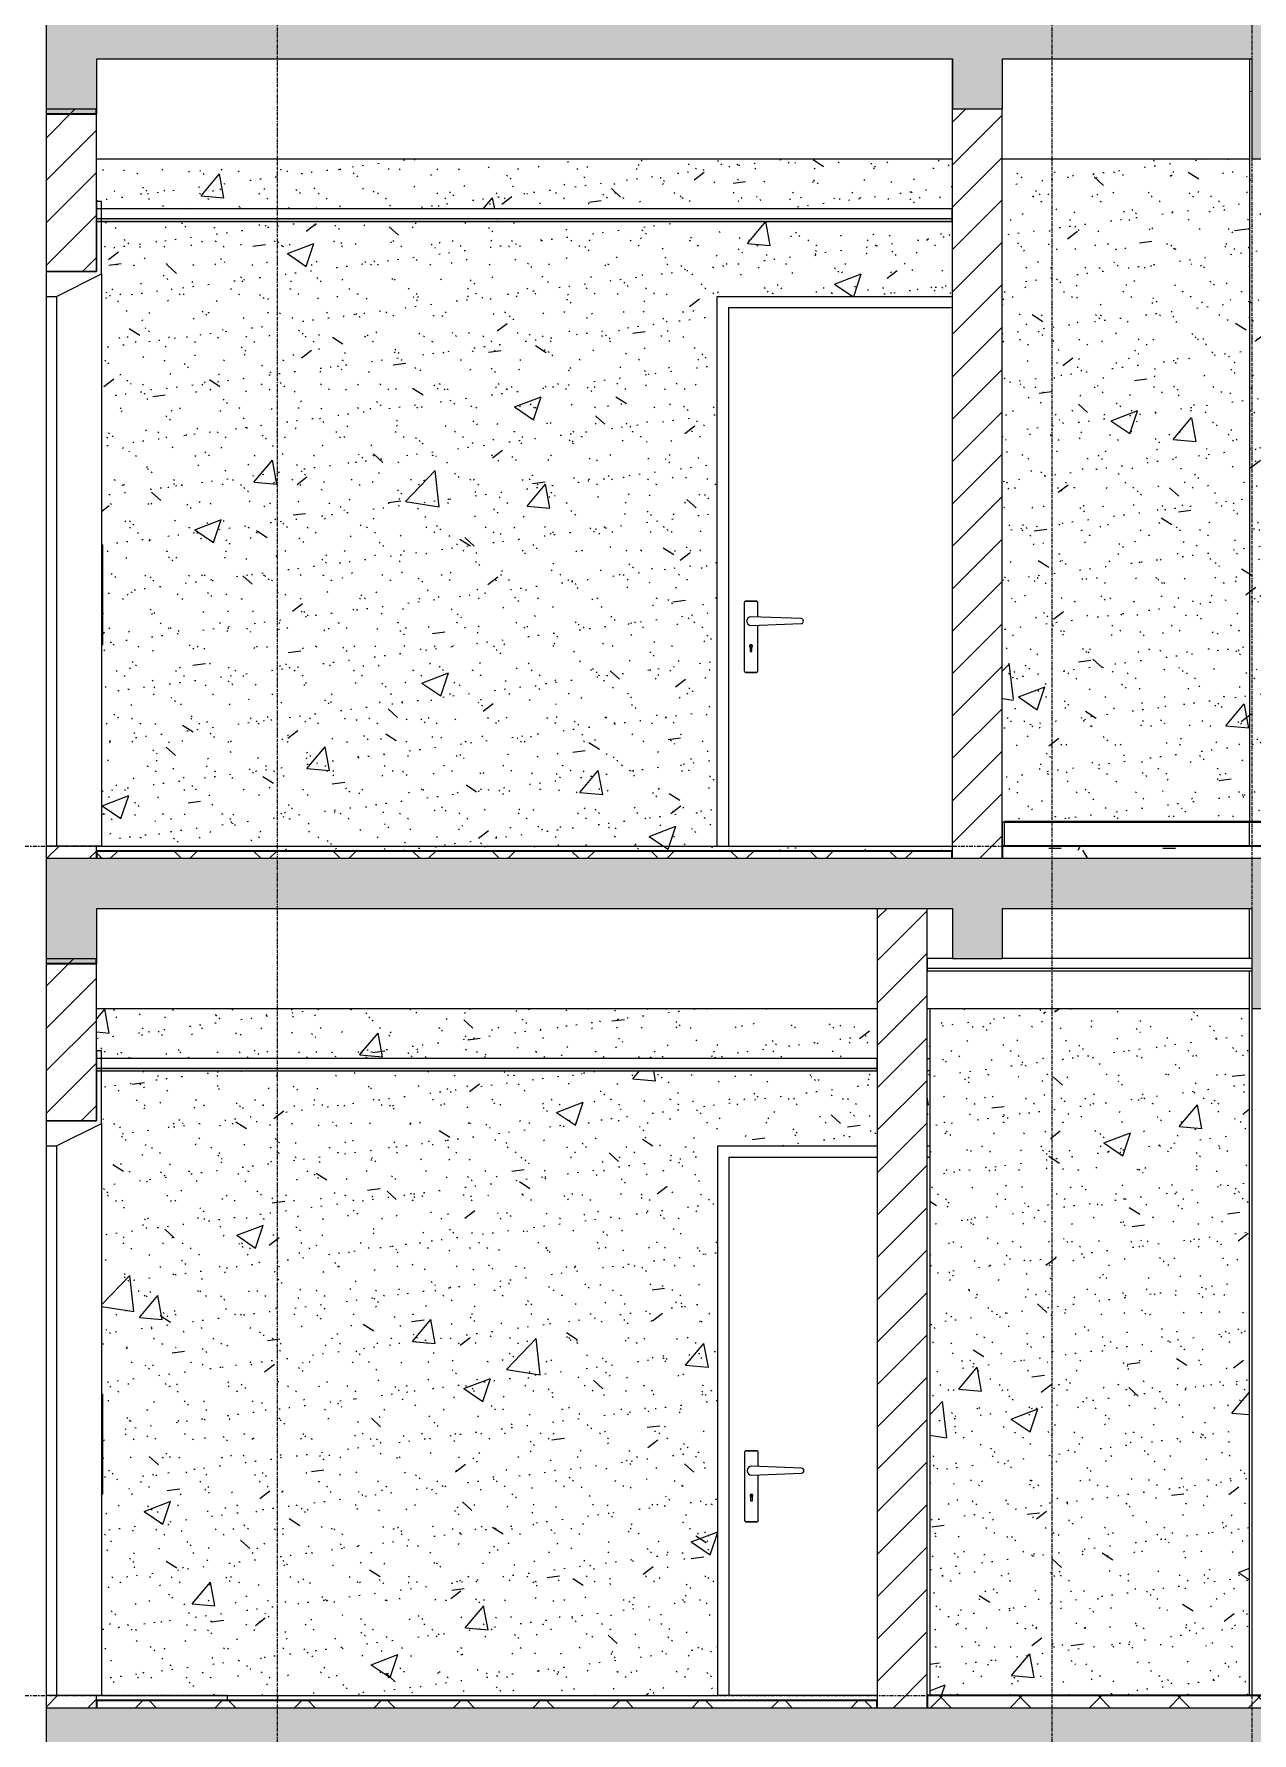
# Model space of a CAD drawing. Header units: millimetres. Extents: x 3451 to 201731, y -8641 to 35300.
# Drawn here: x 151216 to 156091, y 2050 to 8850 of the extents above; entities that cross this region are included whole.
import ezdxf

# ---------------------------------------------------------------- set-up
doc = ezdxf.new("R2010")
doc.units = ezdxf.units.MM
for name, pattern in [('Centre', [31.75, 6.35, -4.7625, 15.875, -4.7625]), ('Dash 1_8_', [6.35, 3.175, -3.175]), ('Grid Line', [22.225, 12.7, -3.175, 3.175, -3.175])]:
    doc.linetypes.add(name, pattern=pattern)
for name, color, linetype, lineweight in [('0-2', 50, 'Continuous', 5), ('A-AREA', 32, 'Dash 1_8_', 9), ('A-CLNG', 13, 'Continuous', 9), ('A-CLNG-1', 13, 'Continuous', 25), ('A-CLNG-PATT-1', 13, 'Continuous', 9), ('A-DETL-GENF-1', 7, 'Continuous', 9), ('A-DETL-MEDM', 33, 'Continuous', 25), ('A-DETL-THIN', 151, 'Continuous', 9), ('A-DOOR', 31, 'Continuous', 9), ('A-DOOR-1', 31, 'Continuous', 18), ('A-DOOR-FRAM', 31, 'Continuous', 9), ('A-FLOR-1', 10, 'Continuous', 35), ('A-FLOR-3', 192, 'Continuous', 35), ('A-FLOR-HRAL', 11, 'Continuous', 9), ('A-FLOR-HRAL-1', 253, 'Continuous', 9), ('A-FLOR-HRAL-2', 53, 'Continuous', 18), ('A-FLOR-LEVL-2', 51, 'Centre', 9), ('A-FLOR-PATT-3', 8, 'Continuous', 9), ('A-FLOR-PATT-4', 67, 'Continuous', 9), ('A-WALL', 113, 'Continuous', 9), ('A-WALL-1', 113, 'Continuous', 25), ('A-WALL-PATT-2', 9, 'Continuous', 9), ('A-WALL-PATT-4', 111, 'Continuous', 9), ('I-WALL', 2, 'Continuous', 9), ('I-WALL-1', 7, 'Continuous', 9), ('S-BEAM-1', 12, 'Continuous', 5), ('S-BEAM-2', 10, 'Continuous', 35), ('S-BEAM-3', 7, 'Continuous', 9), ('S-GRID-1', 1, 'Grid Line', 9)]:
    doc.layers.add(name, color=color, linetype=linetype, lineweight=lineweight)
pattern_1 = [(50, (-51987.05, 14125), (1093.104, -95.634), [114.3, -1257.3]), (355, (-51987, 14125), (-211.46, 1146.34), [91.44, -1005.84]), (100.451, (-51896, 14117), (881.66, 1050.7), [97.14, -1068.54]), (46.184, (-51987, 14429.8), (1626.47, -252.26), [171.45, -1885.95]), (96.636, (-51851.5, 14408.8), (1424.42, 1484.57), [145.7, -1602.81]), (351.184, (-51987, 14429.8), (1424.43, 1484.55), [137.16, -1508.76]), (21, (-51834.65, 14353.6), (909.686, -613.59), [114.3, -1257.3]), (326, (-51834.7, 14353.6), (370.81, 1105.13), [91.44, -1005.84]), (71.451, (-51758.8, 14302.5), (1280.5, 491.53), [97.14, -1068.54]), (37.5, (-51987.05, 14125), (18.531, 507.33), [50.292, -943.356, 50.292, -970.788, -1009.65]), (37.5, (-51987.05, 14125), (18.531, 507.33), [-2014.73, 50.29, -959.36]), (7.5, (-51987.05, 14125), (400.918, 601.084), [50.292, -531.876, 50.292, -920.496, -384.81]), (7.5, (-51987.05, 14125), (400.918, 601.084), [-1552.956, 50.29, -334.52]), (327.5, (-52326.9, 14125), (813.545, -34.374), [50.292, -330.708, 50.292, -1138.428, -1577.34]), (327.5, (-52326.9, 14125), (813.545, -34.374), [-1569.72, 50.29, -1527.05]), (317.5, (-52479.3, 14125), (888.775, 152.56), [50.29, -445.01, 50.29, -739.14, -1120.14]), (317.5, (-52479.3, 14125), (888.775, 152.56), [-1284.73, 50.29, -1069.85])]
pattern_2 = [(37.5, (-51987.05, 14125), (-4.7995, 146.8239), [5.029, -110.795, 5.029, -124.511, -123.825]), (37.5, (-51987.05, 14125), (-4.7995, 146.8239), [-245.364, 5.029, -118.796]), (7.5, (-51987.05, 14125), (134.8574, 215.0472), [5.029, -57.455, 5.029, -99.365, -40.005]), (7.5, (-51987.05, 14125), (134.8574, 215.0472), [-166.878, 5.029, -34.976]), (327.5, (-52080.78, 14125), (237.2978, 0.4316), [5.029, -33.071, 5.029, -132.131, -179.07]), (327.5, (-52080.78, 14125), (237.2978, 0.4316), [-175.26, 5.029, -174.041]), (317.5, (-52080.78, 14125), (229.067, 66.8792), [5.029, -14.021, 5.029, -84.887, -102.87]), (317.5, (-52080.78, 14125), (229.067, 66.8792), [-108.966, 5.029, -97.841])]
pattern_3 = [(45, (148640.78, 14125), (-84.8528, 84.8528), [])]
pattern_4 = [(45, (148640.78, 14125), (-159.099, 159.099), []), (135, (148640.78, 14125), (-159.099, -159.099), [])]
pattern_5 = [(0, (148640.78, 14125), (1219.2, 304.8), [50.292, -864.108, 50.292, -864.108, -4876.8]), (0, (148640.78, 14125), (1219.2, 304.8), [-1828.8, 50.292, -1778.508, 50.292, -864.108, -2133.6]), (0, (148640.78, 14125), (1219.2, 304.8), [-4572, 50.292, -559.308, 50.292, -1473.708]), (120, (149097.98, 14277.4), (-873.5645, 903.458), [50.292, -864.108, 50.292, -5740.908]), (120, (149097.98, 14277.4), (-873.5645, 903.458), [-964.692, -864.108, 50.292, -1778.508, -3048]), (120, (149097.98, 14277.4), (-873.5645, 903.458), [-3657.6, 50.292, -864.108, 50.292, -2083.308]), (120, (149097.98, 14277.4), (-873.5645, 903.458), [-4622.292, -559.308, 50.292, -1473.708]), (240, (149250.38, 14887), (-345.6355, -1208.258), [50.292, -864.108, 50.292, -5740.908]), (240, (149250.38, 14887), (-345.6355, -1208.258), [-964.692, -864.108, 50.292, -1778.508, -3048]), (240, (149250.38, 14887), (-345.6355, -1208.258), [-3657.6, 50.292, -864.108, 50.292, -2083.308]), (240, (149250.38, 14887), (-345.6355, -1208.258), [-4622.292, -559.308, 50.292, -1473.708])]
pattern_6 = [(50, (148640.8, 14125), (1093.104, -95.634), [114.3, -1257.3]), (355, (148640.8, 14125), (-211.46, 1146.34), [91.44, -1005.84]), (100.451, (148731.9, 14117), (881.656, 1050.7), [97.14, -1068.54]), (46.184, (148640.8, 14429.8), (1626.47, -252.26), [171.45, -1885.95]), (96.636, (148776.3, 14408.8), (1424.42, 1484.57), [145.71, -1602.81]), (351.184, (148640.8, 14429.8), (1424.43, 1484.55), [137.16, -1508.76]), (21, (148793.2, 14353.6), (909.686, -613.59), [114.3, -1257.3]), (326, (148793.2, 14353.6), (370.81, 1105.13), [91.44, -1005.84]), (71.451, (148869, 14302.5), (1280.5, 491.53), [97.14, -1068.54]), (37.5, (148640.8, 14125), (18.531, 507.33), [50.292, -943.356, 50.292, -970.788, -1009.65]), (37.5, (148640.8, 14125), (18.531, 507.33), [-2014.73, 50.29, -959.36]), (7.5, (148640.8, 14125), (400.918, 601.084), [50.292, -531.876, 50.292, -920.496, -384.81]), (7.5, (148640.8, 14125), (400.918, 601.084), [-1552.956, 50.29, -334.52]), (327.5, (148300.93, 14125), (813.545, -34.374), [50.292, -330.708, 50.292, -1138.428, -1577.34]), (327.5, (148300.93, 14125), (813.545, -34.374), [-1569.72, 50.29, -1527.05]), (317.5, (148148.5, 14125), (888.775, 152.56), [50.29, -445.01, 50.29, -739.14, -1120.14]), (317.5, (148148.5, 14125), (888.775, 152.56), [-1284.73, 50.29, -1069.85])]
pattern_7 = [(37.5, (148640.78, 14125), (-4.7995, 146.8239), [5.029, -110.795, 5.029, -124.511, -123.825]), (37.5, (148640.78, 14125), (-4.7995, 146.8239), [-245.364, 5.029, -118.796]), (7.5, (148640.78, 14125), (134.8574, 215.0472), [5.029, -57.455, 5.029, -99.365, -40.005]), (7.5, (148640.78, 14125), (134.8574, 215.0472), [-166.878, 5.029, -34.976]), (327.5, (148547.06, 14125), (237.2978, 0.4316), [5.029, -33.071, 5.029, -132.131, -179.07]), (327.5, (148547.06, 14125), (237.2978, 0.4316), [-175.26, 5.029, -174.041]), (317.5, (148547.06, 14125), (229.067, 66.8792), [5.029, -14.021, 5.029, -84.887, -102.87]), (317.5, (148547.06, 14125), (229.067, 66.8792), [-108.966, 5.029, -97.841])]

# ---------------------------------------------------------------- blocks, each defined once
blk = doc.blocks.new('NCV_TKTC_KET CAU_rvt-2-TKCS_MẶT CẮT D')
at = {"layer": 'S-BEAM-1'}
for points in [[(-49361.9, 8530), (-49161.9, 8530), (-49161.9, 8550), (-49361.9, 8550)], [(-49361.9, 5130), (-49161.9, 5130), (-49161.9, 5150), (-49361.9, 5150)]]:
    blk.add_hatch(color=256, dxfattribs=at).paths.add_polyline_path(points)
at = {"layer": 'S-BEAM-2'}
for p, q in [((-49361.9, 8530), (-49161.9, 8530)), ((-49161.9, 8530), (-49161.9, 8550)), ((-49361.9, 5130), (-49161.9, 5130)), ((-49161.9, 5130), (-49161.9, 5150))]:
    blk.add_line(p, q, dxfattribs=at)
at = {"layer": 'S-BEAM-3'}
for p, q in [((-49161.9, 8350), (-45737.4, 8350)), ((-45537.4, 8350), (-45535.3, 8350)), ((-45535.3, 8350), (-44546.9, 8350)), ((-49161.9, 4950), (-46036.9, 4950)), ((-45836.9, 4950), (-45535.3, 4950)), ((-45535.3, 4950), (-44547, 4950))]:
    blk.add_line(p, q, dxfattribs=at)
blk = doc.blocks.new('Railing - Railing-957028-TKCS_MẶT CẮT D')
at = {"layer": 'A-FLOR-HRAL-1'}
for p, q in [((-45526.9, 5695), (-44546.9, 5695)), ((-44546.9, 5600), (-44546.9, 5695)), ((-44546.9, 5695), (-43826.9, 5695))]:
    blk.add_line(p, q, dxfattribs=at)
at = {"layer": 'A-FLOR-HRAL-2'}
for p, q in [((-45526.9, 5695), (-45536.9, 5695)), ((-45536.9, 5695), (-45536.9, 5600)), ((-45526.9, 5600), (-45526.9, 5695)), ((-45536.9, 5600), (-45526.9, 5600))]:
    blk.add_line(p, q, dxfattribs=at)
blk = doc.blocks.new('NCV_TKTC_TANG 2_rvt-2-TKCS_MẶT CẮT D')
at = {"layer": 'A-FLOR-PATT-4'}
h = blk.add_hatch(dxfattribs=at)
h.set_pattern_fill('FP_33', color=256, style=0, pattern_type=2)
h.set_pattern_definition([(0, (-51987.05, 14125), (609.6, 152.4), [50.292, -406.908, 50.292, -406.908, -2438.4]), (0, (-51987.05, 14125), (609.6, 152.4), [-914.4, 50.292, -864.108, 50.292, -406.908, -1066.8]), (0, (-51987.05, 14125), (609.6, 152.4), [-2286, 50.292, -254.508, 50.292, -711.708]), (120, (-51758.45, 14201.2), (-436.7823, 451.7291), [50.292, -406.908, 50.292, -2845.308]), (120, (-51758.45, 14201.2), (-436.7823, 451.7291), [-507.492, -406.908, 50.292, -864.108, -1524]), (120, (-51758.45, 14201.2), (-436.7823, 451.7291), [-1828.8, 50.292, -406.908, 50.292, -1016.508]), (120, (-51758.45, 14201.2), (-436.7823, 451.7291), [-2336.292, -254.508, 50.292, -711.708]), (240, (-51682.25, 14506), (-172.8177, -604.1291), [50.292, -406.908, 50.292, -406.908, -2438.4]), (240, (-51682.25, 14506), (-172.8177, -604.1291), [-914.4, 50.292, -864.108, 50.292, -406.908, -1066.8]), (240, (-51682.25, 14506), (-172.8177, -604.1291), [-2286, 50.292, -254.508, 50.292, -711.708])])
h.paths.add_polyline_path([(-38878.2, 5550), (-37936.9, 5550), (-37936.9, 5600), (-45536.9, 5600), (-45536.9, 5550), (-40184.3, 5550)])
at = {"layer": 'A-WALL-PATT-2'}
h = blk.add_hatch(dxfattribs=at)
h.set_pattern_fill('FP_35', color=256, style=0, pattern_type=2)
h.set_pattern_definition(pattern_1)
h.paths.add_polyline_path([(-44102.8, 5700), (-43836.9, 5700), (-43836.9, 8750), (-44235.3, 8750), (-44235.3, 8350), (-44537, 8350), (-44537, 8750), (-44546.9, 8750), (-44546.9, 5700)])
h = blk.add_hatch(dxfattribs=at)
h.set_pattern_fill('FP_36', color=256, style=0, pattern_type=2)
h.set_pattern_definition(pattern_2)
h.paths.add_polyline_path([(-44102.8, 5700), (-43836.9, 5700), (-43836.9, 8750), (-44235.3, 8750), (-44235.3, 8350), (-44537, 8350), (-44537, 8750), (-44546.9, 8750), (-44546.9, 5700)])
h = blk.add_hatch(dxfattribs=at)
h.set_pattern_fill('FP_35', color=256, style=0, pattern_type=2)
h.set_pattern_definition(pattern_1)
h.paths.add_polyline_path([(-45526.9, 5700), (-44546.9, 5700), (-44546.9, 8350), (-45536.9, 8350), (-45536.9, 5700)])
h = blk.add_hatch(dxfattribs=at)
h.set_pattern_fill('FP_36', color=256, style=0, pattern_type=2)
h.set_pattern_definition(pattern_2)
h.paths.add_polyline_path([(-45526.9, 5700), (-44546.9, 5700), (-44546.9, 8350), (-45536.9, 8350), (-45536.9, 5700)])
at = {"layer": 'A-FLOR-1'}
for p, q in [((-37936.9, 5600), (-45536.9, 5600)), ((-45536.9, 5600), (-45536.9, 5550))]:
    blk.add_line(p, q, dxfattribs=at)
at = {"layer": 'I-WALL-1'}
for p, q in [((-44546.9, 8750), (-44546.9, 5700)), ((-45526.9, 5700), (-44546.9, 5700)), ((-44546.9, 5700), (-43836.9, 5700))]:
    blk.add_line(p, q, dxfattribs=at)
at = {"layer": 'A-FLOR-HRAL'}
blk.add_blockref('Railing - Railing-957028-TKCS_MẶT CẮT D', (0, 0), dxfattribs=at)
blk = doc.blocks.new('Thang may HIEN - Dài x Rộng - 2000x2000-2402764-TKCS_MẶT CẮT D')
at = {"layer": 'A-DOOR'}
for p, q in [((-49141.9, 290), (-49141.9, -2000)), ((-49321.9, 200), (-49321.9, -2000)), ((-49137.9, -794.1), (-49141.9, -794.1)), ((-49137.9, -794.1), (-49137.9, -1194.1)), ((-49141.9, -1194.1), (-49137.9, -1194.1)), ((-49141.9, -2000), (-49161.9, -2000))]:
    blk.add_line(p, q, dxfattribs=at)
at = {"layer": 'A-DOOR-1'}
for p, q in [((-49161.9, 580), (-49161.9, 300)), ((-49141.9, 580), (-49161.9, 580)), ((-49141.9, 290), (-49141.9, 580)), ((-49161.9, 300), (-49361.9, 300)), ((-49321.9, 200), (-49141.9, 290)), ((-49361.9, 200), (-49321.9, 200))]:
    blk.add_line(p, q, dxfattribs=at)
blk = doc.blocks.new('FD_05 - FD_05-1000x2200mm-V388-TKCS_MẶT CẮT D')
at = {"layer": 'A-DOOR'}
for p, q in [((-46567.8, 3172.5), (-46567.8, 2902.5)), ((-46520.3, 3180), (-46560.3, 3180)), ((-46560.3, 3180), (-46520.3, 3180)), ((-46512.8, 3116.5), (-46512.8, 3172.5)), ((-46339.9, 3110), (-46540.3, 3117.5)), ((-46540.3, 3082.5), (-46339.9, 3090)), ((-46512.8, 2902.5), (-46512.8, 3083.5)), ((-46543.8, 2995.1), (-46543.8, 2981.2)), ((-46541, 2997), (-46541, 3003)), ((-46539.6, 3003), (-46539.6, 2997)), ((-46536.8, 2981.2), (-46536.8, 2995.1)), ((-46560.3, 2895), (-46520.3, 2895)), ((-46520.3, 2895), (-46560.3, 2895))]:
    blk.add_line(p, q, dxfattribs=at)
at = {"layer": 'A-DOOR', "flags": 128}
for points in [[(-46560.3, 3180), (-46560.6, 3180), (-46560.9, 3180), (-46561.2, 3179.9), (-46561.5, 3179.9), (-46561.8, 3179.9), (-46562.1, 3179.8), (-46562.4, 3179.7), (-46562.7, 3179.6), (-46563, 3179.5), (-46563.2, 3179.4), (-46563.5, 3179.3), (-46563.8, 3179.2), (-46564, 3179), (-46564.3, 3178.9), (-46564.5, 3178.7), (-46564.8, 3178.5), (-46565, 3178.3), (-46565.3, 3178.1), (-46565.5, 3177.9), (-46565.7, 3177.7), (-46565.9, 3177.5), (-46566.1, 3177.3), (-46566.3, 3177), (-46566.5, 3176.8), (-46566.6, 3176.6), (-46566.8, 3176.3), (-46566.9, 3176), (-46567.1, 3175.8), (-46567.2, 3175.5), (-46567.3, 3175.2), (-46567.4, 3174.9), (-46567.5, 3174.7), (-46567.6, 3174.4), (-46567.6, 3174.1), (-46567.7, 3173.8), (-46567.7, 3173.5), (-46567.8, 3173.2), (-46567.8, 3172.9), (-46567.8, 3172.6), (-46567.8, 3172.5)], [(-46512.8, 3172.5), (-46512.8, 3172.8), (-46512.8, 3173.1), (-46512.9, 3173.4), (-46512.9, 3173.7), (-46513, 3174), (-46513, 3174.3), (-46513.1, 3174.6), (-46513.2, 3174.9), (-46513.3, 3175.1), (-46513.4, 3175.4), (-46513.5, 3175.7), (-46513.7, 3176), (-46513.8, 3176.2), (-46514, 3176.5), (-46514.1, 3176.7), (-46514.3, 3177), (-46514.5, 3177.2), (-46514.7, 3177.4), (-46514.9, 3177.7), (-46515.1, 3177.9), (-46515.3, 3178.1), (-46515.5, 3178.3), (-46515.8, 3178.5), (-46516, 3178.6), (-46516.3, 3178.8), (-46516.5, 3179), (-46516.8, 3179.1), (-46517, 3179.3), (-46517.3, 3179.4), (-46517.6, 3179.5), (-46517.9, 3179.6), (-46518.2, 3179.7), (-46518.4, 3179.8), (-46518.7, 3179.8), (-46519, 3179.9), (-46519.3, 3179.9), (-46519.6, 3180), (-46519.9, 3180), (-46520.2, 3180), (-46520.3, 3180)], [(-46567.8, 2902.5), (-46567.8, 2902.2), (-46567.8, 2901.9), (-46567.8, 2901.6), (-46567.7, 2901.3), (-46567.7, 2901), (-46567.6, 2900.7), (-46567.5, 2900.4), (-46567.4, 2900.1), (-46567.3, 2899.9), (-46567.2, 2899.6), (-46567.1, 2899.3), (-46567, 2899), (-46566.8, 2898.8), (-46566.7, 2898.5), (-46566.5, 2898.3), (-46566.3, 2898), (-46566.1, 2897.8), (-46565.9, 2897.6), (-46565.7, 2897.3), (-46565.5, 2897.1), (-46565.3, 2896.9), (-46565.1, 2896.7), (-46564.9, 2896.5), (-46564.6, 2896.4), (-46564.4, 2896.2), (-46564.1, 2896), (-46563.8, 2895.9), (-46563.6, 2895.7), (-46563.3, 2895.6), (-46563, 2895.5), (-46562.7, 2895.4), (-46562.5, 2895.3), (-46562.2, 2895.2), (-46561.9, 2895.2), (-46561.6, 2895.1), (-46561.3, 2895.1), (-46561, 2895), (-46560.7, 2895), (-46560.4, 2895), (-46560.3, 2895)], [(-46520.3, 2895), (-46520, 2895), (-46519.7, 2895), (-46519.4, 2895.1), (-46519.1, 2895.1), (-46518.8, 2895.1), (-46518.5, 2895.2), (-46518.3, 2895.3), (-46518, 2895.4), (-46517.7, 2895.5), (-46517.4, 2895.6), (-46517.1, 2895.7), (-46516.9, 2895.8), (-46516.6, 2896), (-46516.3, 2896.1), (-46516.1, 2896.3), (-46515.8, 2896.5), (-46515.6, 2896.7), (-46515.4, 2896.9), (-46515.1, 2897.1), (-46514.9, 2897.3), (-46514.7, 2897.5), (-46514.5, 2897.7), (-46514.3, 2898), (-46514.2, 2898.2), (-46514, 2898.5), (-46513.8, 2898.7), (-46513.7, 2899), (-46513.6, 2899.2), (-46513.4, 2899.5), (-46513.3, 2899.8), (-46513.2, 2900.1), (-46513.1, 2900.4), (-46513, 2900.7), (-46513, 2900.9), (-46512.9, 2901.2), (-46512.9, 2901.5), (-46512.8, 2901.8), (-46512.8, 2902.1), (-46512.8, 2902.4), (-46512.8, 2902.5)]]:
    blk.add_lwpolyline(points, dxfattribs=at)
at = {"layer": 'A-DOOR'}
for centre, radius, start, end in [((-46560.3, 3172.5), 7.5, 150, 180), ((-46560.3, 3172.5), 7.5, 90, 120), ((-46520.3, 3172.5), 7.5, 60, 90), ((-46520.3, 3172.5), 7.5, 0, 30), ((-46540.3, 3100), 17.5, 90, 180), ((-46540.3, 3100), 17.5, 180, 270), ((-46340.3, 3100), 10, 0, 87.85442), ((-46340.3, 3100), 10, 272.14558, 0), ((-46540.3, 3000), 6, 305.68533, 234.31467), ((-46540.3, 3003), 0.7, 0, 180), ((-46540.3, 3003), 0.7, 0, 180), ((-46540.3, 2997), 0.7, 180, 0), ((-46540.3, 2997), 0.7, 180, 0), ((-46540.3, 2981.2), 3.5, 180, 0), ((-46560.3, 2902.5), 7.5, 180, 210), ((-46560.3, 2902.5), 7.5, 240, 270), ((-46520.3, 2902.5), 7.52, 270, 300), ((-46520.3, 2902.5), 7.52, 330, 0)]:
    blk.add_arc(centre, radius, start, end, dxfattribs=at)
at = {"layer": 'A-DOOR-FRAM'}
for p, q in [((-46630.3, 4355), (-46630.3, 2200)), ((-46630.3, 4355), (-46036.9, 4355)), ((-45836.9, 4355), (-45826.9, 4355)), ((-46630.3, 2200), (-46675.3, 2200))]:
    blk.add_line(p, q, dxfattribs=at)
blk = doc.blocks.new('FD_05 - FD_05-1000x2200mm-V390-TKCS_MẶT CẮT D')
at = {"layer": 'A-DOOR'}
for p, q in [((-46569.5, 6572.5), (-46569.5, 6302.5)), ((-46522, 6580), (-46562, 6580)), ((-46562, 6580), (-46522, 6580)), ((-46514.5, 6516.5), (-46514.5, 6572.5)), ((-46341.6, 6510), (-46542, 6517.5)), ((-46542, 6482.5), (-46341.6, 6490)), ((-46514.5, 6302.5), (-46514.5, 6483.5)), ((-46545.5, 6395.1), (-46545.5, 6381.2)), ((-46542.7, 6397), (-46542.7, 6403)), ((-46541.3, 6403), (-46541.3, 6397)), ((-46538.5, 6381.2), (-46538.5, 6395.1)), ((-46562, 6295), (-46522, 6295)), ((-46522, 6295), (-46562, 6295))]:
    blk.add_line(p, q, dxfattribs=at)
at = {"layer": 'A-DOOR', "flags": 128}
for points in [[(-46562, 6580), (-46562.3, 6580), (-46562.6, 6580), (-46562.9, 6579.9), (-46563.2, 6579.9), (-46563.5, 6579.9), (-46563.8, 6579.8), (-46564.1, 6579.7), (-46564.4, 6579.6), (-46564.6, 6579.5), (-46564.9, 6579.4), (-46565.2, 6579.3), (-46565.5, 6579.2), (-46565.7, 6579), (-46566, 6578.9), (-46566.2, 6578.7), (-46566.5, 6578.5), (-46566.7, 6578.3), (-46567, 6578.1), (-46567.2, 6577.9), (-46567.4, 6577.7), (-46567.6, 6577.5), (-46567.8, 6577.3), (-46568, 6577), (-46568.2, 6576.8), (-46568.3, 6576.6), (-46568.5, 6576.3), (-46568.6, 6576), (-46568.8, 6575.8), (-46568.9, 6575.5), (-46569, 6575.2), (-46569.1, 6574.9), (-46569.2, 6574.7), (-46569.3, 6574.4), (-46569.3, 6574.1), (-46569.4, 6573.8), (-46569.4, 6573.5), (-46569.5, 6573.2), (-46569.5, 6572.9), (-46569.5, 6572.6), (-46569.5, 6572.5)], [(-46514.5, 6572.5), (-46514.5, 6572.8), (-46514.5, 6573.1), (-46514.6, 6573.4), (-46514.6, 6573.7), (-46514.7, 6574), (-46514.7, 6574.3), (-46514.8, 6574.6), (-46514.9, 6574.9), (-46515, 6575.1), (-46515.1, 6575.4), (-46515.2, 6575.7), (-46515.4, 6576), (-46515.5, 6576.2), (-46515.7, 6576.5), (-46515.8, 6576.7), (-46516, 6577), (-46516.2, 6577.2), (-46516.4, 6577.4), (-46516.6, 6577.7), (-46516.8, 6577.9), (-46517, 6578.1), (-46517.2, 6578.3), (-46517.5, 6578.5), (-46517.7, 6578.6), (-46518, 6578.8), (-46518.2, 6579), (-46518.5, 6579.1), (-46518.7, 6579.3), (-46519, 6579.4), (-46519.3, 6579.5), (-46519.6, 6579.6), (-46519.9, 6579.7), (-46520.1, 6579.8), (-46520.4, 6579.8), (-46520.7, 6579.9), (-46521, 6579.9), (-46521.3, 6580), (-46521.6, 6580), (-46521.9, 6580), (-46522, 6580)], [(-46569.5, 6302.5), (-46569.5, 6302.2), (-46569.5, 6301.9), (-46569.5, 6301.6), (-46569.4, 6301.3), (-46569.4, 6301), (-46569.3, 6300.7), (-46569.2, 6300.4), (-46569.1, 6300.1), (-46569, 6299.9), (-46568.9, 6299.6), (-46568.8, 6299.3), (-46568.7, 6299), (-46568.5, 6298.8), (-46568.4, 6298.5), (-46568.2, 6298.3), (-46568, 6298), (-46567.8, 6297.8), (-46567.6, 6297.6), (-46567.4, 6297.3), (-46567.2, 6297.1), (-46567, 6296.9), (-46566.8, 6296.7), (-46566.6, 6296.5), (-46566.3, 6296.4), (-46566.1, 6296.2), (-46565.8, 6296), (-46565.5, 6295.9), (-46565.3, 6295.7), (-46565, 6295.6), (-46564.7, 6295.5), (-46564.4, 6295.4), (-46564.2, 6295.3), (-46563.9, 6295.2), (-46563.6, 6295.2), (-46563.3, 6295.1), (-46563, 6295.1), (-46562.7, 6295), (-46562.4, 6295), (-46562.1, 6295), (-46562, 6295)], [(-46522, 6295), (-46521.7, 6295), (-46521.4, 6295), (-46521.1, 6295.1), (-46520.8, 6295.1), (-46520.5, 6295.1), (-46520.2, 6295.2), (-46519.9, 6295.3), (-46519.7, 6295.4), (-46519.4, 6295.5), (-46519.1, 6295.6), (-46518.8, 6295.7), (-46518.6, 6295.8), (-46518.3, 6296), (-46518, 6296.1), (-46517.8, 6296.3), (-46517.5, 6296.5), (-46517.3, 6296.7), (-46517.1, 6296.9), (-46516.8, 6297.1), (-46516.6, 6297.3), (-46516.4, 6297.5), (-46516.2, 6297.7), (-46516, 6298), (-46515.9, 6298.2), (-46515.7, 6298.5), (-46515.5, 6298.7), (-46515.4, 6299), (-46515.3, 6299.2), (-46515.1, 6299.5), (-46515, 6299.8), (-46514.9, 6300.1), (-46514.8, 6300.4), (-46514.7, 6300.7), (-46514.7, 6300.9), (-46514.6, 6301.2), (-46514.6, 6301.5), (-46514.5, 6301.8), (-46514.5, 6302.1), (-46514.5, 6302.4), (-46514.5, 6302.5)]]:
    blk.add_lwpolyline(points, dxfattribs=at)
at = {"layer": 'A-DOOR'}
for centre, radius, start, end in [((-46562, 6572.5), 7.5, 150, 180), ((-46562, 6572.5), 7.5, 90, 120), ((-46522, 6572.5), 7.5, 60, 90), ((-46522, 6572.5), 7.5, 0, 30), ((-46542, 6500), 17.5, 90, 180), ((-46542, 6500), 17.5, 180, 270), ((-46342, 6500), 10, 0, 87.85442), ((-46342, 6500), 10, 272.14558, 0), ((-46542, 6400), 6, 305.68533, 234.31467), ((-46542, 6403), 0.7, 0, 180), ((-46542, 6403), 0.7, 0, 180), ((-46542, 6397), 0.7, 180, 0), ((-46542, 6397), 0.7, 180, 0), ((-46542, 6381.2), 3.5, 180, 0), ((-46562, 6302.5), 7.5, 180, 210), ((-46562, 6302.5), 7.5, 240, 270), ((-46522, 6302.5), 7.52, 270, 300), ((-46522, 6302.5), 7.52, 330, 0)]:
    blk.add_arc(centre, radius, start, end, dxfattribs=at)
at = {"layer": 'A-DOOR-FRAM'}
for q in [(-46632, 5600), (-45737.4, 7755)]:
    blk.add_line((-46632, 7755), q, dxfattribs=at)

msp = doc.modelspace()

# ---------------------------------------------------------------- hatches: boundary and pattern name
at = {"layer": 'A-CLNG-PATT-1'}
h = msp.add_hatch(dxfattribs=at)
h.set_pattern_fill('FP_41', color=256, style=0, pattern_type=2)
h.set_pattern_definition(pattern_5)
h.paths.add_polyline_path([(128915.9, 8100), (130592.5, 8100), (130592.5, 8110), (128915.9, 8110)])
h.paths.add_polyline_path([(167090.9, 8100), (167090.9, 8110), (165090.5, 8110), (165090.5, 8100), (166974.2, 8100)])
h.paths.add_polyline_path([(151465.9, 8100), (154890.5, 8100), (154890.5, 8110), (151465.9, 8110)])
h = msp.add_hatch(dxfattribs=at)
h.set_pattern_fill('FP_41', color=256, style=0, pattern_type=2)
h.set_pattern_definition(pattern_5)
h.paths.add_polyline_path([(164361.9, 5100), (164640, 5100), (164640, 5110), (160692.2, 5110), (160692.2, 5100), (163708.9, 5100)])
h.paths.add_polyline_path([(155218.9, 5100), (156090.8, 5100), (156090.8, 5110), (154790.9, 5110), (154790.9, 5100)])
h.paths.add_polyline_path([(156392.5, 5100), (160390.5, 5100), (160390.5, 5110), (156392.5, 5110)])
h = msp.add_hatch(dxfattribs=at)
h.set_pattern_fill('FP_41', color=256, style=0, pattern_type=2)
h.set_pattern_definition(pattern_5)
h.paths.add_polyline_path([(166974.2, 4700), (167090.9, 4700), (167090.9, 4710), (165090.5, 4710), (165090.5, 4700), (165668.1, 4700)])
h.paths.add_polyline_path([(128915.9, 4700), (130592.5, 4700), (130592.5, 4710), (128915.9, 4710)])
h.paths.add_polyline_path([(151465.9, 4700), (154590.9, 4700), (154590.9, 4710), (151465.9, 4710)])
at = {"layer": 'A-DETL-GENF-1'}
h = msp.add_hatch(color=256, dxfattribs=at)
h.paths.add_polyline_path([(160443.5, 8350), (160692.2, 8350), (160692.2, 8750), (167092.5, 8750), (167092.5, 8500), (167692.5, 8500), (167692.5, 8750), (171492.9, 8750), (171492.9, 8550), (171692.9, 8550), (171692.9, 8750), (175790.9, 8750), (175790.9, 8350), (176090.9, 8350), (176090.9, 8950), (151265.9, 8950), (151265.9, 8550), (151467.6, 8550), (151467.6, 8750), (154892.5, 8750), (154892.5, 8550), (155092.5, 8550), (155092.5, 8750), (156090.8, 8750), (156090.8, 8350), (156392.5, 8350), (156392.5, 8750), (160390.5, 8750), (160390.5, 8350)])
h.paths.add_polyline_path([(122694.6, 8350), (122694.6, 8950), (122392.5, 8950), (122392.5, 8350)])
h.paths.add_polyline_path([(138744.6, 8350), (139044.6, 8350), (139044.6, 8750), (143794.6, 8750), (143794.6, 8550), (143994.6, 8550), (143994.6, 8750), (146969.9, 8750), (146969.9, 8350), (147269.9, 8350), (147269.9, 8750), (148965.9, 8750), (148965.9, 8550), (149165.9, 8551.3), (149165.9, 8950), (128994.6, 8950), (128994.6, 8550), (129194.6, 8550), (129194.6, 8750), (130594.7, 8750), (130594.7, 8350), (130894.7, 8350), (130894.7, 8750), (135595.5, 8750), (135595.5, 8550), (135794.6, 8550), (135794.6, 8750), (138744.6, 8750), (138744.6, 8606.4)])
h.paths.add_polyline_path([(126628.8, 8550), (126828.8, 8550), (126828.8, 8750), (128244.5, 8750), (128244.5, 8550), (128444.5, 8550), (128443, 8950), (126628.8, 8950)])
h = msp.add_hatch(color=256, dxfattribs=at)
h.paths.add_polyline_path([(160692.2, 4950), (160692.2, 5350), (167092.5, 5350), (167092.5, 5100), (167692.5, 5100), (167692.5, 5350), (171492.9, 5350), (171492.9, 5150), (171692.9, 5150), (171692.9, 5350), (175790.9, 5350), (175790.9, 4950), (176090.9, 4950), (176090.9, 5550), (151265.9, 5550), (151265.9, 5150), (151467.6, 5150), (151467.6, 5350), (154892.5, 5350), (154892.5, 5150), (155092.5, 5150), (155092.5, 5350), (156090.8, 5350), (156090.8, 4950), (156392.5, 4950), (156392.5, 5350), (160390.5, 5350), (160390.5, 4950), (160443.5, 4950)])
h.paths.add_polyline_path([(139044.6, 4950), (139044.6, 5350), (143794.6, 5350), (143794.6, 5150), (143994.6, 5150), (143994.6, 5350), (146969.9, 5350), (146969.9, 4950), (147269.9, 4950), (147269.9, 5350), (148965.9, 5350), (148965.9, 5150), (149165.9, 5151.3), (149165.9, 5550), (128994.6, 5550), (128994.6, 5150), (129194.6, 5150), (129194.6, 5350), (130594.7, 5350), (130594.7, 4950), (130894.7, 4950), (130894.7, 5350), (135595.5, 5350), (135595.5, 5150), (135794.6, 5150), (135794.6, 5350), (138744.6, 5350), (138744.6, 4950), (138892.2, 4950)])
h.paths.add_polyline_path([(122392.5, 4950), (122694.6, 4950), (122694.6, 5550), (122392.5, 5550)])
h.paths.add_polyline_path([(126828.8, 5150), (126828.8, 5350), (128244.5, 5350), (128244.5, 5150), (128444.5, 5150), (128443, 5550), (126628.8, 5550), (126628.8, 5150)])
h = msp.add_hatch(color=256, dxfattribs=at)
h.paths.add_polyline_path([(160443.5, 1550), (160692.2, 1550), (160692.2, 1950), (167092.5, 1950), (167092.5, 1700), (167692.5, 1700), (167692.5, 1950), (171492.9, 1950), (171492.9, 1750), (171692.9, 1750), (171692.9, 1950), (175790.9, 1950), (175790.9, 1550), (176090.9, 1550), (176090.9, 2150), (151265.9, 2150), (151265.9, 1750), (151465.9, 1750), (151465.9, 1950), (154892.5, 1950), (154892.5, 1750), (155092.5, 1750), (155092.5, 1950), (156090.8, 1950), (156090.8, 1550), (156392.5, 1550), (156392.5, 1950), (160390.5, 1950), (160390.5, 1550)])
h.paths.add_polyline_path([(138892.2, 1550), (139044.6, 1550), (139044.6, 1950), (143794.6, 1950), (143794.6, 1750), (143994.6, 1750), (143994.6, 1950), (146969.9, 1950), (146969.9, 1550), (147269.9, 1550), (147269.9, 1950), (148965.9, 1950), (148965.9, 1750), (149165.9, 1750), (149165.9, 2150), (128994.6, 2150), (128994.6, 1750), (129194.6, 1750), (129194.6, 1950), (130594.7, 1950), (130594.7, 1550), (130894.7, 1550), (130894.7, 1950), (135595.5, 1950), (135595.5, 1750), (135794.6, 1750), (135794.6, 1950), (138744.6, 1950), (138744.6, 1550)])
h.paths.add_polyline_path([(127790, 1750), (127910.9, 1750), (127910.9, 2150), (127710.9, 2150), (127710.9, 1750)])
at = {"layer": 'A-FLOR-PATT-3'}
h = msp.add_hatch(dxfattribs=at)
h.set_pattern_fill('FP_49', color=256, style=0, pattern_type=2)
h.set_pattern_definition(pattern_4)
h.paths.add_polyline_path([(166974.2, 5550), (167090.9, 5550), (167090.9, 5580), (165090.5, 5580), (165090.5, 5550), (166290.7, 5550)])
h.paths.add_polyline_path([(151465.9, 5550), (154890.5, 5550), (154890.5, 5580), (151465.9, 5580)])
h.paths.add_polyline_path([(129115.9, 5550), (130592.5, 5550), (130592.5, 5580), (129115.9, 5580)])
h = msp.add_hatch(dxfattribs=at)
h.set_pattern_fill('FP_49', color=256, style=0, pattern_type=2)
h.set_pattern_definition(pattern_4)
h.paths.add_polyline_path([(166974.2, 2150), (167090.9, 2150), (167090.9, 2180), (165090.5, 2180), (165090.5, 2150), (166647.7, 2150)])
h.paths.add_polyline_path([(153340.9, 2150), (154590.9, 2150), (154590.9, 2180), (151465.9, 2180), (151465.9, 2150), (152606.6, 2150)])
h.paths.add_polyline_path([(148374.6, 2150), (149162.7, 2150), (149162.7, 2180), (147192.5, 2180), (147192.5, 2150), (147382.1, 2150)])
h.paths.add_polyline_path([(129749.2, 2150), (130592.5, 2150), (130592.5, 2180), (129115.9, 2180), (129115.9, 2150), (129194.6, 2150)])
h = msp.add_hatch(dxfattribs=at)
h.set_pattern_fill('FP_49', color=256, style=0, pattern_type=2)
h.set_pattern_definition(pattern_4)
h.paths.add_polyline_path([(164640, 2150), (164640, 2200), (154790.9, 2200), (154790.9, 2150), (164361.9, 2150)])
at = {"layer": 'A-WALL-PATT-4'}
h = msp.add_hatch(dxfattribs=at)
h.set_pattern_fill('FP_35', color=256, style=0, pattern_type=2)
h.set_pattern_definition(pattern_6)
h.paths.add_polyline_path([(153950.8, 5600), (153950.8, 7800), (154890.5, 7800), (154890.5, 8100), (151485.9, 8100), (151485.9, 6805.9), (151489.9, 6805.9), (151489.9, 6405.9), (151485.9, 6405.9), (151485.9, 5600), (153912.8, 5600)])
h.paths.add_polyline_path([(155090.5, 5600), (155090.9, 5600), (155090.9, 5695), (155190.9, 5695), (155190.9, 5700), (155090.9, 5700), (155090.5, 5695)])
h.paths.add_polyline_path([(154090.5, 8150), (154890.5, 8150), (154890.5, 8350), (151465.9, 8350), (151465.9, 8180), (151485.9, 8180), (151485.9, 8150), (154070.3, 8150)])
h.paths.add_polyline_path([(155090.5, 8150), (155090.9, 8150), (155090.5, 8197)])
h.paths.add_polyline_path([(153912.8, 8980), (154890.5, 8980), (154890.5, 9000), (151465.9, 9000), (151465.9, 8980), (152606.6, 8980)])
h.paths.add_polyline_path([(155090.5, 8980), (155090.9, 8980), (155090.5, 9000)])
h = msp.add_hatch(dxfattribs=at)
h.set_pattern_fill('FP_36', color=256, style=0, pattern_type=2)
h.set_pattern_definition(pattern_7)
h.paths.add_polyline_path([(153950.8, 5600), (153950.8, 7800), (154890.5, 7800), (154890.5, 8100), (151485.9, 8100), (151485.9, 6805.9), (151489.9, 6805.9), (151489.9, 6405.9), (151485.9, 6405.9), (151485.9, 5600), (153912.8, 5600)])
h.paths.add_polyline_path([(155090.5, 5600), (155090.9, 5600), (155090.9, 5695), (155190.9, 5695), (155190.9, 5700), (155090.9, 5700), (155090.5, 5695)])
h.paths.add_polyline_path([(154090.5, 8150), (154890.5, 8150), (154890.5, 8350), (151465.9, 8350), (151465.9, 8180), (151485.9, 8180), (151485.9, 8150), (154070.3, 8150)])
h.paths.add_polyline_path([(155090.5, 8150), (155090.9, 8150), (155090.5, 8197)])
h.paths.add_polyline_path([(153912.8, 8980), (154890.5, 8980), (154890.5, 9000), (151465.9, 9000), (151465.9, 8980), (152606.6, 8980)])
h.paths.add_polyline_path([(155090.5, 8980), (155090.9, 8980), (155090.5, 9000)])
h = msp.add_hatch(dxfattribs=at)
h.set_pattern_fill('FP_32', color=256, style=0, pattern_type=2)
h.set_pattern_definition(pattern_3)
h.paths.add_polyline_path([(155090.5, 5550), (155090.5, 8550), (154892.5, 8550), (154892.4, 8750), (154890.5, 8750), (154890.5, 5550)])
h = msp.add_hatch(dxfattribs=at)
h.set_pattern_fill('FP_32', color=256, style=0, pattern_type=2)
h.set_pattern_definition(pattern_3)
h.paths.add_polyline_path([(151465.9, 5550), (151465.9, 5600), (151265.9, 5600), (151265.9, 5550), (151300.5, 5550)])
h.paths.add_polyline_path([(151300.5, 7900), (151465.9, 7900), (151465.9, 8550), (151265.9, 8550), (151265.9, 7900)])
h = msp.add_hatch(dxfattribs=at)
h.set_pattern_fill('FP_35', color=256, style=0, pattern_type=2)
h.set_pattern_definition(pattern_6)
h.paths.add_polyline_path([(152606.6, 2200), (153952.5, 2200), (153952.5, 4400), (154590.9, 4400), (154590.9, 4700), (151485.9, 4700), (151485.9, 3405.9), (151489.9, 3405.9), (151489.9, 3005.9), (151485.9, 3005.9), (151485.9, 2200), (151489.9, 2200)])
h.paths.add_polyline_path([(154800.9, 4400), (154800.9, 4700), (154790.9, 4700), (154790.9, 4400)])
h.paths.add_polyline_path([(153912.8, 4750), (154590.9, 4750), (154590.9, 4950), (151465.9, 4950), (151465.9, 4780), (151485.9, 4780), (151485.9, 4750), (153135.4, 4750)])
h.paths.add_polyline_path([(154800.9, 4750), (154800.9, 4950), (154790.9, 4950), (154790.9, 4750)])
h.paths.add_polyline_path([(152606.6, 5580), (154890.5, 5580), (154890.5, 5600), (151465.9, 5600), (151465.9, 5580), (151485.9, 5580)])
h = msp.add_hatch(dxfattribs=at)
h.set_pattern_fill('FP_36', color=256, style=0, pattern_type=2)
h.set_pattern_definition(pattern_7)
h.paths.add_polyline_path([(152606.6, 2200), (153952.5, 2200), (153952.5, 4400), (154590.9, 4400), (154590.9, 4700), (151485.9, 4700), (151485.9, 3405.9), (151489.9, 3405.9), (151489.9, 3005.9), (151485.9, 3005.9), (151485.9, 2200), (151489.9, 2200)])
h.paths.add_polyline_path([(154800.9, 4400), (154800.9, 4700), (154790.9, 4700), (154790.9, 4400)])
h.paths.add_polyline_path([(153912.8, 4750), (154590.9, 4750), (154590.9, 4950), (151465.9, 4950), (151465.9, 4780), (151485.9, 4780), (151485.9, 4750), (153135.4, 4750)])
h.paths.add_polyline_path([(154800.9, 4750), (154800.9, 4950), (154790.9, 4950), (154790.9, 4750)])
h.paths.add_polyline_path([(152606.6, 5580), (154890.5, 5580), (154890.5, 5600), (151465.9, 5600), (151465.9, 5580), (151485.9, 5580)])
h = msp.add_hatch(dxfattribs=at)
h.set_pattern_fill('FP_32', color=256, style=0, pattern_type=2)
h.set_pattern_definition(pattern_3)
h.paths.add_polyline_path([(154590.9, 2150), (154790.9, 2150), (154790.9, 5350), (154590.9, 5350), (154590.9, 2437.7)])
h = msp.add_hatch(dxfattribs=at)
h.set_pattern_fill('FP_32', color=256, style=0, pattern_type=2)
h.set_pattern_definition(pattern_3)
h.paths.add_polyline_path([(151465.9, 2150), (151465.9, 2200), (151265.9, 2200), (151265.9, 2150), (151300.5, 2150)])
h.paths.add_polyline_path([(151265.9, 4500), (151465.9, 4500), (151465.9, 5150), (151265.9, 5150)])
h = msp.add_hatch(dxfattribs=at)
h.set_pattern_fill('FP_35', color=256, style=0, pattern_type=2)
h.set_pattern_definition(pattern_6)
h.paths.add_polyline_path([(155218.9, 2200), (156080.8, 2200), (156080.8, 4950), (154800.9, 4950), (154800.9, 2200)])
h = msp.add_hatch(dxfattribs=at)
h.set_pattern_fill('FP_36', color=256, style=0, pattern_type=2)
h.set_pattern_definition(pattern_7)
h.paths.add_polyline_path([(155218.9, 2200), (156080.8, 2200), (156080.8, 4950), (154800.9, 4950), (154800.9, 2200)])

# ---------------------------------------------------------------- linework, layer by layer
at = {"layer": 'A-AREA'}
msp.add_line((151990.4, 2200), (151485.9, 2200), dxfattribs=at)
at = {"layer": 'A-CLNG'}
for p, q in [((154890.5, 8110), (151465.9, 8110)), ((156090.8, 5110), (154790.9, 5110)), ((154590.9, 4710), (151465.9, 4710)), ((154790.9, 4750), (154800.9, 4750)), ((154800.9, 4700), (154790.9, 4700))]:
    msp.add_line(p, q, dxfattribs=at)
at = {"layer": 'A-CLNG-1'}
for p, q in [((154890.5, 8150), (151465.9, 8150)), ((151465.9, 8150), (151465.9, 8100)), ((151465.9, 8100), (154890.5, 8100)), ((154890.5, 8100), (154890.5, 8150)), ((154892.5, 5150), (154790.9, 5150)), ((154790.9, 5150), (154790.9, 5100)), ((156090.8, 5150), (155092.5, 5150)), ((154790.9, 5100), (156090.8, 5100)), ((154590.9, 4750), (151465.9, 4750)), ((151465.9, 4750), (151465.9, 4700)), ((151465.9, 4700), (154590.9, 4700)), ((154590.9, 4700), (154590.9, 4750))]:
    msp.add_line(p, q, dxfattribs=at)
at = {"layer": 'A-DETL-MEDM'}
msp.add_line((151265.9, -3850), (151265.9, 30600), dxfattribs=at)
at = {"layer": 'A-DETL-THIN'}
for p, q in [((151467.6, 8550), (151467.6, 8750)), ((151467.6, 8750), (154892.5, 8750)), ((154892.5, 8750), (154892.5, 8550)), ((155092.5, 8550), (155092.5, 8750)), ((155092.5, 8750), (156090.8, 8750)), ((156090.8, 8750), (156090.8, 8350)), ((151265.9, 8550), (151467.6, 8550)), ((154892.5, 8550), (155092.5, 8550)), ((156090.8, 8350), (156392.5, 8350)), ((152037.7, 5550), (151265.9, 5550)), ((176090.9, 5550), (152037.7, 5550)), ((151467.6, 5150), (151467.6, 5350)), ((151467.6, 5350), (154892.5, 5350)), ((154892.5, 5350), (154892.5, 5150)), ((155092.5, 5150), (155092.5, 5350)), ((155092.5, 5350), (156090.8, 5350)), ((156090.8, 5350), (156090.8, 4950)), ((151265.9, 5150), (151467.6, 5150)), ((154892.5, 5150), (155092.5, 5150)), ((156090.8, 4950), (156392.5, 4950)), ((152037.7, 2150), (151265.9, 2150)), ((176090.9, 2150), (152037.7, 2150))]:
    msp.add_line(p, q, dxfattribs=at)
at = {"layer": 'A-FLOR-3'}
for p, q in [((154890.5, 5580), (151465.9, 5580)), ((151465.9, 5580), (151465.9, 5550)), ((154890.5, 5550), (154890.5, 5580)), ((154590.9, 2180), (151465.9, 2180)), ((151465.9, 2180), (151465.9, 2150)), ((154590.9, 2150), (154590.9, 2180)), ((164640, 2200), (154790.9, 2200)), ((154790.9, 2200), (154790.9, 2150))]:
    msp.add_line(p, q, dxfattribs=at)
at = {"layer": 'A-FLOR-LEVL-2'}
for p, q in [((106972.4, 5600), (198239.7, 5600)), ((106972.4, 2200), (198239.7, 2200))]:
    msp.add_line(p, q, dxfattribs=at)
at = {"layer": 'A-WALL'}
for p, q in [((151465.9, 7900), (151465.9, 8550)), ((154790.9, 2200), (154790.9, 5350)), ((151465.9, 4500), (151465.9, 5150)), ((151990.9, 2180), (151990.9, 2200)), ((152190.9, 2200), (152190.9, 2180)), ((154590.9, 2200), (153952.5, 2200))]:
    msp.add_line(p, q, dxfattribs=at)
at = {"layer": 'A-WALL-1'}
for p, q in [((154890.5, 8750.1), (154890.5, 5550)), ((155090.5, 5550), (155090.5, 8550)), ((151265.9, 7900), (151465.9, 7900)), ((151465.9, 5600), (151265.9, 5600)), ((151465.9, 5550), (151465.9, 5600)), ((154590.9, 5350), (154590.9, 2150)), ((151265.9, 4500), (151465.9, 4500)), ((151465.9, 2200), (151265.9, 2200)), ((151465.9, 2150), (151465.9, 2200))]:
    msp.add_line(p, q, dxfattribs=at)
at = {"layer": 'I-WALL'}
for p, q in [((153950.8, 5600), (153950.8, 7800)), ((153950.8, 7800), (154890.5, 7800)), ((151485.9, 5600), (154890.5, 5600)), ((156080.8, 5150), (156080.8, 5350)), ((156080.8, 2200), (156080.8, 5100)), ((154800.9, 4950), (154800.9, 2200)), ((156090.8, 4950), (156090.8, 2200)), ((153952.5, 2200), (153952.5, 4400)), ((153952.5, 4400), (154590.9, 4400)), ((154790.9, 4400), (154800.9, 4400)), ((151485.9, 2200), (153952.5, 2200))]:
    msp.add_line(p, q, dxfattribs=at)
at = {"layer": 'S-GRID-1'}
for p, q in [((152190.9, -3541.4), (152190.9, 30542.5)), ((155290.9, -3541.4), (155290.9, 30542.5)), ((156090.9, -1636.4), (156090.9, 30542.5))]:
    msp.add_line(p, q, dxfattribs=at)

# ---------------------------------------------------------------- block references
at = {"layer": '0-2'}
for name in ['NCV_TKTC_KET CAU_rvt-2-TKCS_MẶT CẮT D', 'NCV_TKTC_TANG 2_rvt-2-TKCS_MẶT CẮT D']:
    msp.add_blockref(name, (200627.8, 0), dxfattribs=at)
at = {"layer": 'A-DOOR'}
for name, p in [('Thang may HIEN - Dài x Rộng - 2000x2000-2402764-TKCS_MẶT CẮT D', (200627.8, 7600)), ('FD_05 - FD_05-1000x2200mm-V390-TKCS_MẶT CẮT D', (200627.8, 0)), ('Thang may HIEN - Dài x Rộng - 2000x2000-2402764-TKCS_MẶT CẮT D', (200627.8, 4200)), ('FD_05 - FD_05-1000x2200mm-V388-TKCS_MẶT CẮT D', (200627.8, 0))]:
    msp.add_blockref(name, p, dxfattribs=at)

doc.saveas('drawing.dxf')
